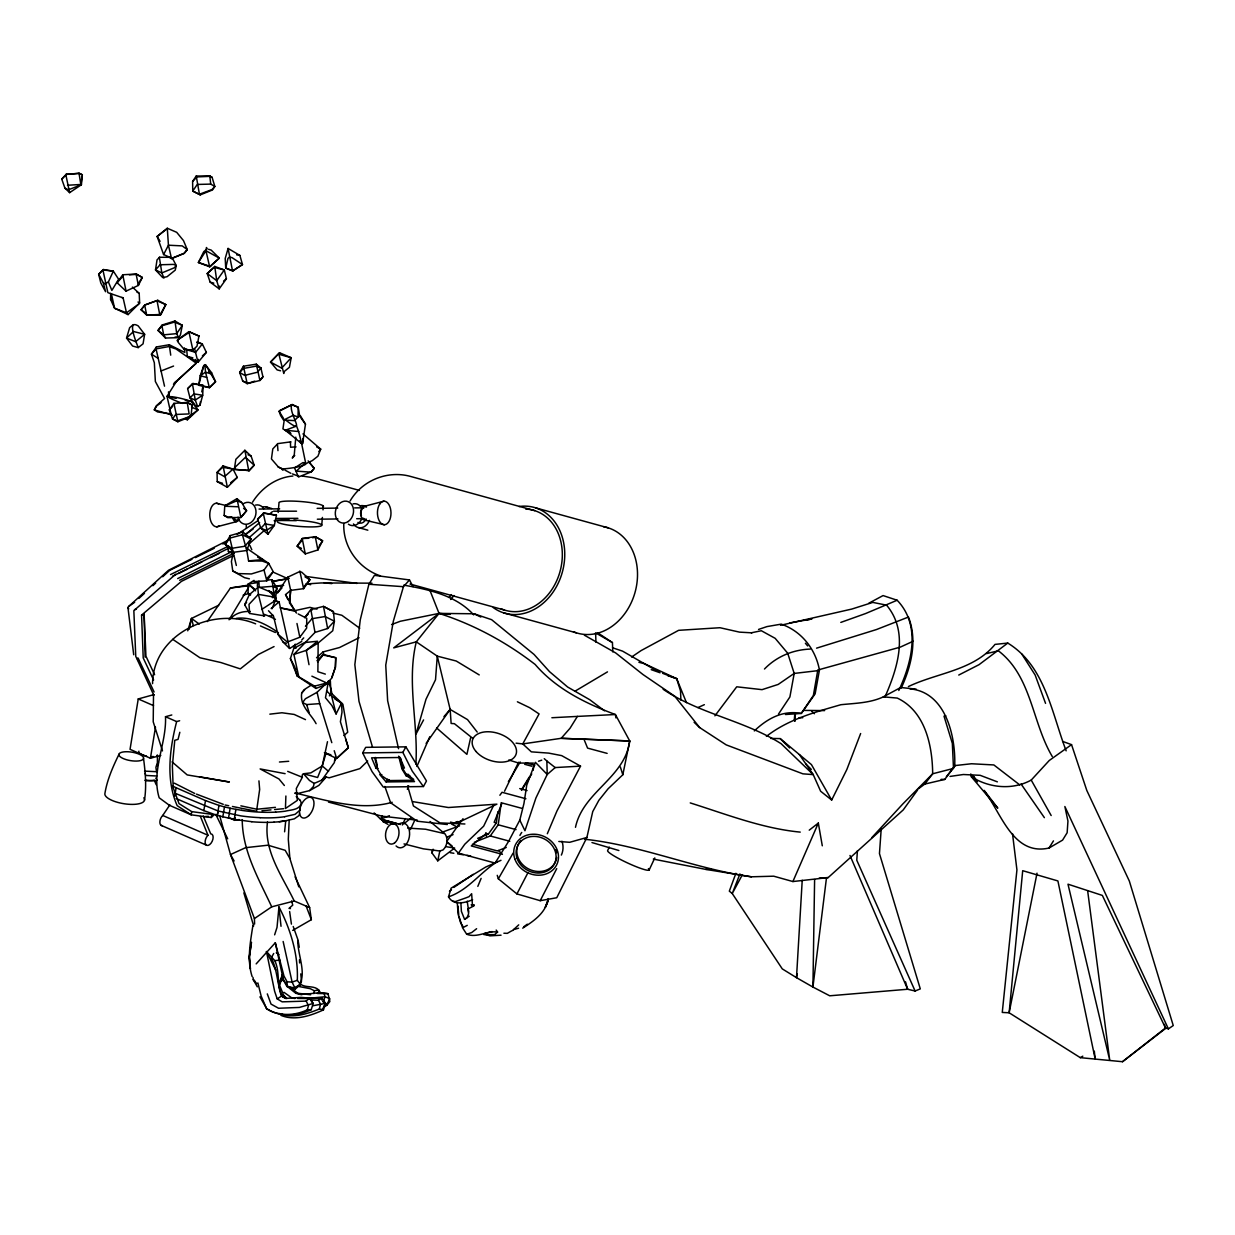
<?xml version="1.0" encoding="UTF-8"?>
<svg xmlns="http://www.w3.org/2000/svg" width="1235" height="1235" viewBox="0 0 1235 1235"><rect width="100%" height="100%" fill="white"/><g stroke="black" fill="none" stroke-linecap="round" stroke-linejoin="round"><path stroke-width="1.5" d="M415.871 764.172C418.433 723.324 406.454 682.307 416.288 641.845L439.042 613.394L474.07 613.78L491.607 619.677L534.014 654.411L549.529 671.655L567.621 687.015L589.805 699.751L604.486 710.789M153.51 694.425L153.217 721.811L162.48 750.911M219.243 286.057L219.197 288.866L210.166 282.136L207.202 273.552L214.751 266.436L224.322 269.956L226.406 278.74L219.197 288.866L216.727 280.654L214.751 266.436M157.324 765.7L157.463 756.052M814.606 879.552L812.923 987.058L829.719 995.796L907.632 989.25L915.104 991.01L920.291 988.895L879.459 853.601L881.203 828.978M794.722 721.055L794.846 713.506M298.036 417.06L298.237 407.272L292.263 404.524L279.805 410.452L279.11 411.301L280.623 415.593L283.571 420.085L294.486 420.595L298.036 417.06L293.328 415.222L283.571 420.085M325.345 674.109L317.874 671.732L318.167 643.003L332.74 630.745L334.407 621.19L333.419 611.649L323.508 606.4L310.834 609.55L304.644 617.701M285.887 796.004L285.439 808.493L297.342 800.373L296.307 788.501L302.359 777.263L302.189 775.04L303.455 773.758L310.834 772.878L322.242 765.962L326.055 753.072M267.501 821.923C263.549 851.085 282.244 876.032 294.239 901.01L309.645 907.601L311.344 919.689L292.695 930.418M302.76 438.811L302.544 443.736L305.462 424.176L300.244 415.531M256.17 963.887L275.297 942.768L283.973 976.036L287.122 981.84L286.921 986.456L295.366 988.988C309.537 978.12 297.264 955.612 297.882 940.576M224.77 505.856L236.95 498.662L240.887 517.496L227.734 517.65L224.152 515.427L224.77 505.964L236.842 500.792L241.69 502.537L246.583 510.719L240.887 517.496L246.583 510.719L243.588 508.28M794.939 721.147L795.371 713.691M802.225 880.293L796.498 977.672L812.923 987.058L826.447 878.147M857.414 850.745L856.781 860.239L915.104 991.01M243.434 366.208L247.185 383.637L259.921 380.473L262.931 376.814L260.909 368.03L256.324 364.171L243.434 366.208L239.652 372.491L242.693 381.059L247.185 383.637L254.75 381.152M256.324 364.171L259.921 380.473L262.931 376.814M264.676 615.91L249.64 613.455L249.007 604.378L258.377 594.359L257.822 587.505L272.518 586.316L277.01 588.246L275.559 597.755M794.275 720.345L794.877 712.657M171.804 714.972L165.505 716.717C166.648 744.041 150.902 770.902 159.191 797.795L169.349 805.266L191.193 814.822L211.262 817.524L213.825 815.085M278.199 512.432L278.986 503A22.323 2.995 4.7 0 1 303.192 501.734A22.323 2.995 4.7 0 1 322.628 507.091M321.764 524.983L322.397 517.434M323.014 509.885L323.338 506.118M257.312 586.332L257.636 582.58L248.297 584.016L248.05 593.279L250.489 595.146M295.782 437.144L294.285 454.665L292.278 458.092L294.748 455.499M296.477 613.069L289.577 602.973L290.719 589.651M289.577 602.973L290.673 590.361L287.786 577.162L299.734 571.543L301.788 572.253L309.908 579.755L303.609 588.678L290.673 590.361L285.547 594.606L287.956 599.623M275.297 942.768L283.433 980.127L286.921 986.456L294.069 987.83L300.553 984.588L297.311 980.328C298.361 954.748 290.688 929.507 278.956 906.922L277.026 927.361L274.633 934.833M81.417 184.725L82.328 174.799L79.333 173.286L66.304 174.32L61.75 179.121L64.946 188.183L69.623 192.645L81.417 184.725L68.45 189.773L64.946 188.183M178.612 337.664L180.433 334.947L182.286 325.345L174.969 321.007L162.341 324.928L158.018 330.44L165.49 338.035L178.612 337.664L176.713 333.635L174.969 321.007M192.135 405.08L191.163 415.022L189.711 416.565L177.161 421.027L172.53 418.943L169.303 409.881L173.919 403.382L187.226 402.425L192.135 405.08L187.226 402.425L189.125 413.926L175.694 414.466L172.53 418.943L177.84 421.768L189.989 416.859M200.085 405.003L202.694 395.246L203.142 385.413L192.953 383.467L187.612 388.67L190.005 397.902L195.686 405.929L197.646 406.562L200.085 405.003L200.425 401.684M284.59 831.803L285.702 821.105M198.418 359.37L198.048 362.349L187.303 356.375L186.655 349.15M295.211 644.145L290.395 658.564L297.203 676.085L315.959 688.451L328.124 683.634L328.433 681.288L325.469 697.76L331.937 705.617L336.105 713.953L341.508 703.086L331.582 695.953L326.627 690.859M477.683 838.318L488.365 834.104L496.362 822.927L497.859 811.812M474.255 842.316L490.233 835.971L498.23 824.795L501.24 802.611M318.29 547.105L317.904 549.961L305.277 553.898L297.141 546.148L302.204 538.522L315.249 536.685L322.597 540.791L317.904 549.961L315.249 536.685L322.597 540.791L319.371 545.53M204.856 364.603L205.535 372.152L209.394 387.728L215.554 381.754L205.612 364.896L211.633 372.846L215.554 381.754L209.394 387.728L198.742 385.289L200.209 375.764L203.899 365.267L201.29 375.023M152.569 683.634C152.831 634.003 213.176 605.845 255.63 623.845M144.464 800.295C146.672 786.433 145.344 772.384 143.553 758.537A12.473 4.276 9.2 0 0 126.063 751.729A12.473 4.276 9.2 0 0 124.21 758.954A12.473 4.276 9.2 0 0 143.553 758.537M211.262 817.524L211.787 814.328L191.718 811.627L179.029 803.614L173.193 787.729L172.36 765.947L174.768 740.305L178.056 739.394L179.831 732.278M175.2 793.287L218.039 810.963L217.314 815.455L234.249 819.407L251.801 821.707M239.235 819.546L234.557 820.349L235.02 817.555M153.866 694.626L138.243 698.948L130.045 749.336L150.423 758.259L160.828 755.372M150.423 758.259L155.487 727.106M174.706 796.282L176.111 787.714L171.758 785.661M191.718 811.627L191.193 814.822L177.176 805.668C165.583 779.424 169.751 748.626 176.636 721.58L179.646 720.746M205.473 800.573L218.95 805.405L217.314 815.455L203.837 810.623L205.473 800.573L176.111 787.714M222.825 816.953L224.461 806.903L218.95 805.405M228.49 818.28L230.127 808.215L224.461 806.903M234.249 819.407L235.9 809.357L230.127 808.215M252.882 925.633C250.319 942.259 246.83 960.089 252.11 976.499M253.762 581.562L266.837 580.851L273.213 571.682L268.721 563.422L262.221 561.06L248.575 560.875L246.784 550.486L251.045 538.985L242.878 531.914L230.219 535.589L229.803 538.12L236.333 565.46M242.878 531.914L242.415 534.77L246.784 550.486L233.863 552.246L225.249 544.388L230.219 535.589M797.131 973.875L796.498 977.672L782.28 968.888L732.262 893.538L729.329 891.145L735.906 873.284M313.875 993.604L314.354 990.763L318.645 989.899L319.865 991.813L317.796 990.13M335.241 757.395L334.345 762.597L321.841 780.134L314.138 783.422L313.443 786.448L309.615 790.601L298.515 793.333L294.918 793.163M184.37 347.838L184.849 352.484L169.272 344.735L170.723 355.171M472.635 899.821C464.638 902.77 453.832 906.058 448.49 896.857L451.13 888.15L485.756 867.016L500.993 860.316M533.103 770.378L534.076 764.727M758.552 629.433L766.966 626.593L781.23 624.138C801.484 631.116 815.671 649.193 819.438 670.08L817.693 670.682L813.371 695.475L801.299 713.429L785.46 714.509M169.272 344.735L156.413 346.958L156.058 348.903L164.517 386.169M819.438 670.08L815.131 693.869L801.299 713.429C782.712 709.971 767.367 718.554 754.323 730.919M198.958 336.043L196.998 346.186L192.398 350.478L183.768 348.965L178.087 342.219L177.655 339.826L188.862 331.644L198.958 336.043L188.862 331.644L193.247 351.651L183.768 348.965M1037.029 873.176L1009.134 1012.777L1080.301 1057.654L1122.492 1061.714L1165.917 1028.184M497.242 875.322L498.338 878.795L516.925 893.924L540.204 900.686L556.753 897.737L586.887 837.484L592.738 811.596L598.836 800.357L608.099 788.779L622.826 774.762L629.726 740.969L615.385 714.525C585.513 703.394 556.29 689.006 535.156 664.461C506.134 642.092 473.978 624.617 439.042 613.394L400.294 621.267L391.588 624.539M276.439 515.242L274.34 525.415L267.949 534.215L260.909 528.225L257.59 519.194L263.935 512.942L276.439 515.242L263.24 513.127L267.949 534.215M321.563 999.902L321.949 998.065L310.047 998.513M432.883 849.371L431.864 852.783L437.746 860.841L439.83 851.008L443.041 849.912C447.348 845.821 448.459 838.58 444.878 833.687L425.627 829.241L407.627 828.067M201.768 391.85L203.142 385.413L192.428 383.745L195.254 400.047L197.646 406.562M189.202 629.248L191.502 618.457L218.703 605.243M868.807 603.22L883.071 595.579L897.15 600.241C921.264 625.45 911.909 662.284 898.802 690.504M233.477 551.875L231.408 561.524L232.751 570.971L244.592 577.687L249.377 578.829M314.138 783.422L309.491 780.474L303.455 773.758L317.611 777.494L322.242 765.962L327.491 741.695M470.674 737.527L466.907 754.369L436.65 728.002M299.843 571.095L303.609 588.678M413.015 586.61L409.48 579.941L374.437 575.34L368.894 584.263L360.28 619.816L354.846 664.631L358.999 701.372L372.491 747.067M198.742 385.289L200.857 376.737M519.796 820.117L523.949 803.537L526.743 785.167L535.372 762.304L547.213 774.468L535.928 797.964L524.952 830.723L519.796 820.117L508.619 841.344L494.926 863.342M323.23 1007.544L326.92 1005.259L329.868 1001.492L328.001 993.681C317.272 990.794 306.527 996.166 295.875 993.326L289.052 987.938L283.402 979.741L282.553 974.508L279.712 985.576L283.926 995.889L286.752 998.513M257.868 982.921L261.172 996.136L266.513 1008.594C278.369 1016.513 294.872 1015.865 307.361 1009.767L308.457 1005.46L306.156 1001.106L282.151 1001.847L277.196 998.868L274.633 991.319L266.467 951.552L274.803 960.66C280.036 971.899 276.64 984.789 281.58 996.058L285.424 998.189M279.11 1013.456C292.17 1018.86 306.836 1014.058 319.309 1009.041L320.575 1004.178L318.368 1000.196L311.313 1000.026M81.88 176.512L80.985 185.188M223.056 465.888L227.363 487.3L237.274 477.42L233.029 469.099L223.056 465.888L217.082 472.449L217.221 481.635L227.363 487.3M409.48 579.941L403.444 586.687L393.348 621.159L385.752 665.125L387.636 700.708L398.55 748.719M187.751 630.807L191.502 618.457L199.252 624.045M266.513 1008.594C279.403 1017.439 297.558 1016.282 311.251 1009.674L313.15 1003.438L309.46 998.142L301.062 997.371L285.47 998.451L281.58 996.058L277.196 998.868M378.08 768.386L376.073 768.402L377.2 764.774L375.301 757.41M884.908 697.111C897.505 668.382 909.222 632.196 886.576 605.15L872.79 602.402L851.826 609.056L780.551 625.296M548.17 899.126C545.669 912.974 533.721 921.063 522.714 928.149M272.024 608.762L276.038 598.713L268.535 590.546L273.923 593.526L275.822 597.616M548.402 898.617L545.299 907.339L548.232 900.763M575.479 827.311C583.074 791.542 624.925 777.88 629.726 740.969L561.199 738.314L522.76 743.918L516.076 743.161M331.736 677.506L335.58 666.977L335.75 657.73L323.4 654.535L317.627 662.053M407.349 789.319L408.662 785.738M901.272 688.019C911.337 665.943 917.559 640.502 908.466 617.037L876.433 629.557L816.567 648.159M272.395 597.678L277.01 588.246L272.009 579.678L268.01 580.049M299.827 985.623L301.494 981.192L300.769 973.875M860.641 733.528L846.839 769.529L831.68 800.033L820.642 791.249L813.217 774.607L799.385 754.57M739.95 873.901L732.262 893.538L742.297 874.874M416.905 766.426L429.765 736.739M282.553 974.508L279.82 981.192L283.402 979.741L279.095 982.273M279.558 352.731L270.511 362.071L281.688 368.107L291.198 357.733L278.909 354.306L283.772 373.495L284.004 371.704L289.422 367.304L291.198 357.733L279.558 352.731L270.511 362.071L277.119 369.898L280.561 370.793M249.64 613.455L244.669 604.764L249.377 594.575L257.822 587.505M477.821 886.375L481.125 878.394M284.343 419.406L282.938 428.9L290.951 433.439M653.315 859.097L705.741 869.378L751.359 876.804L773.712 876.186L792.885 881.543L818.326 823.081L822.294 845.805M547.321 833.733L556.97 810.947L580.527 766.132L561.709 755.635L548.741 753.118L531.343 751.853L522.76 743.918L539.077 713.923L529.692 707.701L517.388 701.789M103.369 282.969L105.299 283.772L108.387 281.92L113.342 271.144L103.339 269.523L98.661 274.232L100.807 282.985L105.593 291.722L103.369 282.969L98.661 274.232L103.339 269.523M382.14 815.918L380.627 819.175L395.833 824.486M402.363 824.995L405.327 818.573M410.437 829.596L414.883 819.978M609.272 847.102L607.651 850.56A22.909 2.779 25 0 0 630.653 864.361A22.909 2.779 25 0 0 648.375 868.591M649.162 869.996L654.797 857.939M431.864 852.783L433.454 849.418M494.015 804.572L483.672 826.153L464.808 844.215L458.417 853.138L446.73 841.452L463.032 818.712M161.029 314.462L165.783 304.597L157.787 300.306L145.236 304.783L141.083 309.784L146.656 315.064L159.84 315.157L161.029 314.462L146.656 315.064L144.711 305.122L157.787 300.306M504.544 791.218L518.577 762.257M118.992 754.276C112.91 766.781 107.198 779.64 104.913 793.426A20.084 6.901 9.3 0 0 126.449 804.062A20.084 6.901 9.3 0 0 143.847 797.779M162.341 324.928L158.018 330.44L163.715 334.839L165.49 338.035M540.204 900.686L556.723 868.653M163.591 254.564L168.439 245.209L167.296 228.243L176.713 232.334L183.506 240.64L187.257 249.594L184.385 253.329L172.282 258.362L163.591 254.564L157.138 236.441L167.296 228.243M516.925 893.924L527.87 872.867M910.01 688.868C945.639 692.032 955.875 736.23 954.717 766.132L944.775 779.409L924.783 784.071L918.531 788.717M423.59 719.912L416.01 734.069L425.982 699.288L435.523 679.744L437.267 656.14L416.288 641.845L393.703 647.881L439.042 613.394L450.111 614.382M374.807 758.305L377.601 769.266L381.383 775.534L388.871 780.582L389.365 779.671M362.658 752.902L365.699 747.345L405.898 746.851L426.476 780.968L423.435 786.541L383.236 787.035L372.059 771.613L362.658 752.902L402.857 752.408L412.243 771.119L423.435 786.541M381.862 774.654L379.855 774.669L386.123 781.94L387.651 779.162M402.857 752.408L405.898 746.851M273.707 953.482L271.252 957.912C277.674 970.046 276.764 984.264 282.321 996.552M498.338 878.795L513.127 853.076M508.372 781.724L520.182 761.98M229.062 619.8L248.667 587.289M132.407 287.107L139.2 293.343L139.632 302.992L128.085 314.601L126.495 312.795L123.099 297.867L107.862 292.664L102.906 269.956L113.342 271.144L118.622 279.249L111.86 290.395L108.387 281.92M521.371 789.844L529.306 776.969M521.633 790.323L531.76 773.913M984.295 791.048C1001.153 812.584 1012.916 856.256 1049.024 848.028L1053.455 840.881M615.941 717.905L615.385 714.525L577.393 716.408L570.014 728.279L561.199 738.314L629.726 740.969M156.413 346.958L151.442 354.167L154.344 362.766L155.363 381.491L164.564 398.504L156.227 405.883L154.313 409.866L157.571 411.934L171.017 413.895L167.018 396.327L176.914 380.658L196.288 363.167L195.377 359.462M287.786 577.162L277.381 593.016L282.059 587.767M778.498 714.092L789.891 696.957L794.198 673.43L787.698 653.222L775.163 638.325L761.331 630.73L751.312 632.799M192.614 181.391L196.242 176.018L209.811 176.003L212.08 177.3L214.828 186.454L212.451 189.974L200.286 194.868L192.753 191.085L192.614 181.391L195.933 178.025M162.279 825.659A6.144 3.458 -66.4 0 1 159.871 821.908A6.144 3.458 -66.4 0 1 162.727 815.455L169.89 804.85M145.097 657.174L144.109 613.656L145.931 656.171L154.622 674.758M175.725 574.213L133.843 610.646L135.757 656.372L153.881 695.336M207.187 621.606L230.466 587.983L248.914 585.035M138.196 347.606C137.733 345.676 125.692 318.368 138.212 325.916L144.634 334.299L143.059 343.839L138.196 347.606L132.608 346.032L126.541 338.097L129.629 327.723L133.287 324.573M117.124 282.722L122.744 274.772L136.112 274.031L142.303 277.443L138.366 285.424L125.985 291.151L117.124 282.722L122.666 276.47M133.704 654.766L127.946 607.481L128.656 606.478L168.531 570.261L229.262 539.664M232.751 570.971L238.154 573.58L251.369 573.951L264.012 570.076L268.721 563.422L246.46 548.124M426.137 743.408L450.158 709.43L437.267 656.14L456.224 661.018L479.226 674.912M252.542 502.197C261.218 488.226 276.239 477.358 292.896 476.046M350.092 500.993C362.071 480.369 387.651 469.995 410.653 476.463L534.724 510.642M499.882 795.263L502.027 792.283L525.909 798.752M917.559 790.06L903.217 809.928L828.176 877.576L792.885 881.543M316.098 723.679C310.741 713.49 299.688 706.219 301.695 693.02L304.18 689.655L311.328 685.085M268.489 610.738L273.491 616.08L277.829 634.111L287.323 642.046L299.827 637.26L306.65 628.059L306.728 618.318L298.191 613.949M318.846 451.609L320.699 449.123L302.976 433.902M714.911 715.837L736.724 686.799L762.041 689.655L778.204 684.422L794.198 673.43L817.693 670.682M111.335 298.345L110.563 299.349L114.577 308.241L128.085 314.601M924.783 784.071L932.672 773.774L953.497 768.417L952.339 743.408L944.019 716.161L945.84 715.837M144.711 305.122L141.083 309.784L146.209 313.628M244.669 604.764L246.568 602.325M163.977 278.045L161.831 272.935L159.346 257.266L169.241 257.312L173.162 259.628L176.281 265.571L175.246 270.125L167.095 276.702L162.742 277.613L155.502 269.925L157.03 259.875L159.655 257.25M946.396 776.676L954.717 766.132M197.152 341.833L202.355 344.009L206.369 352.376L198.048 362.349L194.636 348.841M304.103 586.517L309.908 579.755L304.983 576.822M443.936 716.64L450.158 709.43L467.525 719.604L477.219 732.077M302.019 540.513L297.141 546.148L301.433 548.371M305.446 626.238L312.054 618.689L325.021 616.543L334.407 621.19L327.63 628.522L315.002 632.413L293.884 654.427L298.808 676.826L314.601 686.135L315.959 688.451M249.347 470.566L254.178 465.194L251.122 456.101L244.87 450.281L235.839 459.312L234.326 469.362L249.347 470.566L234.326 469.362L234.866 467.478L245.472 457.29L254.178 465.194L248.744 470.736L244.87 450.281L245.919 452.813M871.74 837.716L902.692 804.093L932.672 773.774C932.41 745.585 925.231 711.221 897.243 698.068L883.334 696.864C870.073 703.086 855.145 703.209 840.85 704.722C814.807 712.225 788.146 719.403 766.395 736.384M970.803 773.944L971.358 776.753C989.173 787.992 1012.268 790.385 1031.225 780.088L1049.271 760.482L1071.548 744.643L1086.815 790.477L1129.33 881.049L1173.25 1025.544L1168.387 1028.879L1165.5 1027.999L1102.361 895.421L1067.982 884.183L1109.709 1060.139L1087.634 890.682M301.788 639.977L303.717 637.877M908.404 686.567C937.257 672.72 973.628 670.59 995.024 644.392L1007.775 643.08C1045.119 665.835 1051.68 712.95 1066.145 750.834M267.208 578.15L273.213 571.682M301.695 693.02L304.628 689.886M276.686 444.801L272.796 448.923L271.438 458.941L278.539 467.185L281.457 468.574C282.398 469.979 315.079 465.086 303.007 462.569L294.548 467.942L298.469 476.988L311.344 471.863L314.23 468.374L308.132 460.887M61.75 179.121L66.304 174.32M169.303 409.881L172.607 406.392M305.863 616.45L308.287 613.949M453.785 887.425L473.206 874.349M257.59 519.194L263.935 512.942M187.612 388.67L192.953 383.467M331.798 742.667L319.695 703.641L306.65 704.567L302.606 702.561L305.385 698.778L317.086 692.295L325.916 683.742M367.69 761.022L359.817 768.649L329.189 777.818L325.577 776.877M228.104 248.42L225.202 258.47L225.727 268.088L232.566 270.974L242.492 264.568L239.868 255.383L228.074 248.451L232.566 270.974L242.492 264.568L231.964 257.575L229.185 257.22L227.95 258.408L225.727 268.088L233.153 270.805M316.978 660.71L323.4 654.535M206.044 249.81L203.775 251.647L198.372 262.515L209.657 266.822L219.305 258.115L211.17 250.088L208.514 249.285M184.169 418.758L187.442 419.776L197.986 409.912L191.41 401.56C181.02 397.361 152.013 392.205 182.656 403.413M512.494 930.634L518.715 924.861M304.011 464.051L296.323 471.122L310.958 472.156L314.23 468.374L309.692 462.909M134.661 602.279L128.656 606.478M138.876 598.435L144.464 593.34M152.878 585.683L155.672 583.121M162.68 576.745L169.689 570.354L191.965 559.301M316.53 657.792L323.076 651.926L339.548 647.526L359.076 637.739M306.156 1001.106L309.46 998.142L313.15 1003.438L299.349 1007.436L278.57 1008.254L271.036 1004.101L267.3 993.882M202.386 355.881L206.369 352.376M249.208 537.565L260.6 527.577M248.76 544.095L264.722 530.124M580.527 766.132L555.179 767.568L547.213 774.468L546.858 760.992L544.249 758.676M329.344 695.876L331.891 693.684A70.519 37.868 49.2 0 0 328.387 680.794M343.87 735.551L347.714 732.247L342.898 704.259L331.891 693.684M245.394 534.724L259.612 522.59M269.554 514.1L272.395 511.676M153.603 679.976L143.214 657.946L141.562 615.107L181.437 581.361L233.554 555.441M496.177 930.063L497.581 932.07L494.54 934.648L483.873 934.633M271.129 608.531L279.095 601.908L289.546 648.452L301.741 641.413M223.55 281.101L226.406 278.74M1007.775 643.08L979.031 664.677L958.746 675.051M174.336 382.788L176.914 380.658M764.48 669.015C776.645 656.464 792.87 649.764 810.268 649.07M230.544 482.823L237.274 477.42M403.83 823.807L411.209 817.879M449.463 891.299L451.485 889.709M1122.492 1061.714L1165.5 1027.999L1164.343 1024.324M476.617 928.705L471.708 932.548L466.691 934.231L462.616 927.886L458.911 916.2M809.234 830.167L818.326 823.081M166.632 229.108L157.138 236.441L160.071 241.35M382.063 818.095L380.627 819.175L374.112 812.923M161.044 402.641L156.737 405.883L154.313 409.866L172.514 415.161M437.746 860.841L454.65 848.059L445.681 846.608M497.504 861.567C480.137 872.296 468.358 890.157 448.49 896.857M523.702 926.821L527.33 924.181M321.841 780.134L326.225 777.016L318.862 785.398L309.615 790.601M460.856 902.538L461.396 911.353L464.576 919.38L467.015 917.682L468.621 913.807L467.864 909.006L474.039 905.842M245.425 534.369L253.113 529.028M173.471 384.208L196.288 363.167L176.065 348.996L168.963 346.556L156.058 348.903L151.442 354.167L157.972 358.258M631.625 657.02L641.104 650.583L678.617 630.329L719.974 627.72L739.533 632.135L751.868 632.829M464.576 919.38L469.238 916.216M254.595 924.104L254.425 918.562L271.715 906.83L294.239 901.01M237.259 534.369L258.069 520.583M261.635 609.472L273.707 601.615L276.038 598.713L272.673 596.845L258.377 594.359L263.873 616.064M189.85 332.03L177.763 339.857L177.099 340.628L178.087 341.261M255.614 590.824L248.297 584.016L254.04 580.373M318.167 643.003L306.28 650.366L293.884 654.427M575.062 691.152L607.481 671.871M318.368 1000.196L321.949 998.065L325.592 1003.329L323.447 1009.89C310.448 1015.849 294.733 1021.144 280.854 1015.324M283.849 820.92L279.187 821.738M1080.301 1057.654L1082.802 1056.172M1049.024 848.028L1062.579 840.124L1067.148 832.73L1067.951 821.059L1064.863 806.517L1168.387 1028.879M511.552 930.928L507.323 933.351L503.895 933.228M883.334 696.864L900.686 687.494L916.108 689.115M294.64 647.943L304.566 642.586L317.549 641.243L306.28 650.366L309.012 664.692M467.247 925.355L463.495 927.331L460.67 922.869L458.139 914.27L457.29 903.032M274.062 646.569L258.362 654.504L240.3 668.891L220.926 662.547L199.947 657.761L172.761 639.344M178.596 573.426L187.072 569.165M190.452 567.452L229.448 547.831M177.686 578.582L231.593 551.721M179.615 580.28L234.372 553.033M195.408 557.602L214.257 548.263M222.825 544.002L226.267 542.304M170.538 574.568L228.506 546.132M172.468 576.266L201.923 561.848M210.583 557.602L219.243 553.373M292.263 404.524L279.11 411.301L283.324 418.094M457.815 822.726L496.918 804.155L448.382 807.52L412.783 801.623M897.15 600.241L865.596 613.548L840.803 622.409M913.174 641.227L900.284 647.125L817.755 670.034M697.945 707.578L704.351 704.676M450.497 822.078L454.11 823.035L457.537 821.522M323.863 1005.815L326.889 1004.549L329.884 998.714L325.021 996.738L307.561 998.451M446.73 837.237L453.044 834.628M506.273 847.426L497.396 850.946L472.48 844.2M389.411 815.702L380.627 819.175L391.433 823.05M161.075 370.963L173.564 366.054M441.96 832.282L459.605 825.845M538.568 761.223L541.748 760.158M297.311 980.328L292.108 982.057L287.122 981.84M243.125 595.162L248.605 593.572M454.11 823.035L461.473 820.966M586.887 837.484L569.675 842.301L558.837 841.467M497.581 932.07C487.099 930.356 477.297 938.353 466.691 934.231M513.451 929.615L518.577 928.211M364.433 506.288L384.008 501.178M216.743 526.82L236.317 521.695M314.601 686.135L327.321 682.862L331.875 678.015L335.194 667.579L335.75 657.73L322.644 654.905M484.738 933.367L492.147 931.576M986.549 653.577L998.374 650.814C1031.734 676.286 1031.935 722.367 1052.282 756.53M141.562 615.107L143.383 614.69M134.569 609.611L136.39 609.21M269.523 616.172L273.182 615.37M295.211 610.553L309.892 607.358L316.994 609.117M312.625 1005.815L325.592 1003.329L324.82 1003.777L322.659 1001.199M392.205 802.287C360.157 811.287 326.611 800.326 295.288 793.055M272.287 581.515L289.252 578.397M804.464 620.325L811.904 618.967L789.891 622.903M284.606 816.705L295.088 814.328L300.012 810.191A33.808 11.624 9.3 0 0 299.673 806.856M272.904 581.206L287.662 578.844M308.765 538.275L302.204 538.522L305.277 553.898M312.455 537.734L316.145 537.179M317.349 993.496L328.001 993.681M950.008 776.429L963.331 774.515L980.158 775.318L997.371 781.848M249.655 585.668L230.466 587.983M290.935 441.837L277.396 443.674L277.968 450.636M274.803 960.66L279.913 960.058M269.832 714.154L281.95 712.765L294.162 714.432L305.493 719.635M297.62 998.42L307.577 998.528M275.42 807.35L256.895 809.234L240.856 805.837M174.984 337.124L178.689 336.769M261.944 810.778L270.974 809.898M274.602 809.542L283.633 808.678M283.494 585.266L274.155 586.131L283.541 585.498M184.108 403.227L187.828 402.888M248.575 560.875L262.561 559.609L257.652 557.17M82.328 174.799L79.04 173.363L65.779 174.475L69.623 192.645M279.45 762.01L288.712 761.285M274.155 520.707L288.944 519.673M306.064 583.97L321.069 582.951L371.967 583.167M129.382 274.849L136.838 274.355M296.06 446.885L290.565 447.24L290.472 441.929M67.477 185.265L80.831 184.463L79.04 173.363M819.206 878.116L828.176 877.576M501.055 935.188L489.925 935.852L484.738 934.169M551.875 717.736L577.393 716.408M228.012 517.048L231.84 516.863M205.504 816.489L208.499 816.366M212.08 177.3L210.12 176.343L197.029 176.914L196.242 176.018L199.422 194.219L211.957 189.603L214.828 186.454L210.722 184.108L197.245 184.447L192.753 191.085L200.286 194.868M705.741 869.378L711.36 869.239M307.361 1009.767L311.251 1009.674M259.057 509.067L279.666 508.82M317.148 508.357L337.757 508.094M354.615 507.894L363.985 507.786A5.434 3.118 89.3 0 0 361.423 515.998M317.333 519.209L337.942 518.962M356.683 518.731L364.186 518.638A5.434 3.118 89.3 0 1 363.105 518.345M399.646 757.101L402.44 768.077L404.447 768.062L399.97 757.503L371.596 757.842L376.073 768.402M402.44 768.077L406.207 774.345L408.229 774.33L414.497 781.601L386.123 781.94M406.192 776.167L409.974 776.12M388.871 780.582L413.216 780.273L405.728 775.24L401.946 768.973L398.689 756.175M277.026 518.453L297.897 518.329M273.599 511.197L296.539 511.197M533.52 763.122L518.592 763.029L508.774 760.004M275.127 520.429L296.323 520.645M799.091 717.659L802.75 717.736M770.64 738.422L780.18 738.592L811.441 764.604L831.68 800.033M941.116 779.347L944.775 779.409M474.286 904.884L471.214 904.792L472.496 906.027L471.646 893.723L469.053 896.656L465.703 897.953L455.252 901.627L452.566 901.071M224.832 506.242L238.077 506.767M464.9 823.992L440 822.896L413.432 805.946L407.581 785.877M144.541 771.119L155.579 771.659M156.799 775.997L145.761 775.457L145.236 773.295M144.974 780.288L156.011 780.829M403.737 585.143C428.591 589.45 456.163 595.394 473.7 614.891M368.894 584.263L403.444 586.687M954.84 765.592L971.513 763.755L993.851 764.944L1019.709 784.858M824.671 710.588L803.723 710.403M310.649 994.762L296.307 993.094M299.719 440.833L301.618 443.566L298.669 431.54L285.316 430.259L301.618 443.566L305.786 463.712L312.254 460.64L317.92 456.194L320.699 449.123L316.623 446.869M800.234 832.112C762.319 828.484 726.334 814.266 690.241 802.92M324.11 582.781L331.783 583.615M447.332 824.532L417.183 821.213L390.63 802.765L384.841 786.448M417.415 820.194L382.14 816.196L328.495 802.086M584.51 839.229C641.459 845.249 694.703 868.807 751.359 876.804M439.83 851.008L423.404 848.846L404.015 843.906M306.218 576.483L357.069 583.429M290.441 908.589L289.005 908.389L292.741 905.132L291.583 900.933M302.235 476.046L313.103 477.667L359.4 490.418M450.127 852.675L453.863 853.277M457.614 853.864L463.218 854.759M466.954 855.346L470.689 855.948M235.9 809.357L241.72 810.299M236.641 254.827L239.868 255.383M199.344 776.769L229.355 782.002L187.195 774.916L172.051 761.871M202.494 385.968L209.981 387.342M301.911 994.746L298.793 994.175L292.294 988.926M294.903 998.513L291.861 997.942L283.942 992.292M285.115 773.666L260.122 768.926L278.971 778.976L284.374 785.506M170.538 397.284L176.126 398.365M225.048 804.988L228.737 805.729M232.442 806.47L256.525 811.302L259.659 789.489L258.933 780.875M319.309 1009.041L323.447 1009.89L322.52 1008.763M185.142 400.155L191.41 401.56M274 600.75L279.095 601.908L274.062 600.503M364.695 520.105L384.44 524.751M216.326 503.232L227.086 505.763M638.896 662.3L644.222 663.612L676.718 678.694L686.459 702.653M332.971 613.085L341.863 615.277L359.755 628.26M206.631 377.385L200.209 375.764L205.535 372.152L210.305 373.649M400.541 824.501L380.627 819.175L396.497 823.452M187.303 356.375L192.861 357.872M607.141 753.381L587.582 748.117L584.14 739.657M525.631 762.782L534.786 765.268M524.659 764.28L531.992 766.256M121.833 297.512L123.099 297.867M519.734 788.563L527.083 790.554M522.235 808.431L502.105 802.982L494.154 822.325L496.362 822.927M498.23 824.795L516.045 829.611M488.365 834.104L486.158 833.501L471.307 845.944L500.607 853.879M490.233 835.971L509.808 841.267M458.417 853.138L495.158 863.08M218.039 810.963L240.825 815.872A68.265 23.357 9.2 0 0 260.122 817.647M535.573 507.847L608.346 527.885M358.613 527.638L367.829 530.185M266.065 506.937L271.592 508.465M410.051 584.047L504.482 610.059M503.633 612.853L576.39 632.845M286.566 578.104L273.028 572.083M306.944 583.707L310.649 584.726M381.522 818.11L382.958 821.522L386.509 822.51M210.166 282.136L213.809 283.139M196.828 342.419L202.355 344.009L195.362 352.592L190.931 349.968M591.966 842.548L618.858 850.514M227.873 545.947L228.367 551.366L233.662 552.94M234.557 820.349L230.389 818.11M217.221 481.635L222.532 483.302M210.537 266.436L198.372 262.515L205.952 250.736L206.461 247.525L207.171 248.883M330.903 754.801L324.388 752.717L336.63 758.46L348.316 747.7L336.63 758.46L334.222 750.71M612.529 647.773L622.548 651.123L660.092 672.766L651.231 669.648M667.641 675.591L676.718 678.694L680.516 690.967L680.902 700.06M277.829 634.111L283.201 642.185L286.35 643.327M1062.609 741.401L1071.548 744.643M196.488 794.136L223.257 804.309M292.463 473.916L299.102 476.448M662.624 673.322L676.718 678.694M242.693 381.059L247.509 382.912M208.607 371.673L211.633 372.846M295.736 611.418L280.268 607.882L294.795 610.522L285.547 594.606M287.709 771.381L302.359 777.263M224.152 515.427L226.731 516.508M191.564 407.164L197.986 409.912L186.207 418.85L187.442 419.776M247.988 454.758L251.122 456.101M311.884 676.163L328.124 683.634M260.4 625.929L275.42 632.521M138.243 698.948L153.526 705.633M165.505 716.717L176.636 721.58M176.188 798.536L203.837 810.623M162.727 815.455L207.974 835.261A6.144 3.458 -66.4 0 0 205.766 844.539A6.144 3.458 -66.4 0 0 212.204 841.251A6.144 3.458 -66.4 0 0 210.722 833.857L203.281 816.057M161.121 825.335L206.369 845.126M248.05 593.279L250.628 594.436M277.952 466.784L283.417 469.285M293.945 667.548L296.338 668.66M300.939 984.48C306.342 988.077 313.721 985.252 318.645 989.899L318.769 992.863M297.527 986.256L310.294 988.695L314.354 990.763M474.07 613.78L480.847 617.037M289.87 432.451L285.316 430.259L296.57 426.09L298.669 431.54M333.419 611.649L323.508 606.4L327.63 628.522M228.367 551.366L233.4 553.82M111.659 299.889L110.563 299.349L110.656 293.39M167.018 396.327L169.349 397.5L168.469 391.85M174.32 783.144L194.713 793.457M380.411 575.88C358.505 568.455 342.759 546.858 343.809 523.594M451.871 824.254L456.95 826.863M284.899 470.087L290.812 473.283M285.872 420.24C308.102 437.252 288.079 413.493 291.722 404.74L298.237 407.272L299.719 416.18L305.462 424.176M584.371 635.176L615.648 652.914L642.972 674.526L674.711 696.2L699.674 727.585L726.18 744.859L802.904 773.836L813.217 774.607L781.107 743.686C744.35 720.453 699.427 713.876 663.133 689.269M387.095 820.966L392.113 823.838M382.958 821.522L387.991 824.393M612.807 651.91L612.437 642.586L595.594 632.86L595.949 642.185M137.996 302.035L139.632 302.992L138.49 304.289L126.495 312.795L114.577 308.241L111.397 293.76M136.776 291.908L139.2 293.343M311.93 610.213L310.834 609.55L315.002 632.413M334.886 698.917L341.508 703.086L342.002 712.178L340.397 721.734L348.332 747.684L345.707 739.024M597.709 632.814L612.437 642.586M328.525 771.366L322.242 765.962M406.207 774.345L413.71 779.378M279.002 954.609L276.3 952.725L277.504 953.636M472.743 738.345L454.387 723.679L451.13 723.463L450.158 709.43M174.814 404.061L173.919 403.382L177.84 421.768M296.23 796.575L299.935 800.126M546.858 760.992L555.179 767.568M447.024 841.961L452.118 846.037M248.297 584.016L254.286 588.863M236.95 498.662L241.69 502.537M430.042 821.476L444.368 833.378M811.704 711.298L814.436 713.737M295.366 988.988L292.108 982.057L283.139 941.471M282.692 994.638L286.644 998.204M281.981 469.331L283.031 470.303M694.116 722.29L699.674 727.585M283.201 642.185L289.546 648.452M780.18 738.592L789.644 747.962M805.899 764.033L811.302 769.39M498.539 850.483L502.429 854.373M255.275 981.671L253.268 979.617L253.005 977.394M256.741 983.6L253.268 979.617L257.297 986.842M126.109 291.306L122.744 274.772M805.39 643.234L807.69 645.951M971.358 776.753L997.803 808.153L984.156 790.354M977.348 781.446L972.794 775.503L977.41 781.801M1021.113 784.071L1044.378 817.663M1021.839 654.087L1035.146 675.036L1045.551 703.363M259.952 996.846L267.069 1009.257M298.777 886.823L289.885 858.51L285.192 850.313L267.964 845.203L245.611 847.673L230.497 854.543L254.425 918.562M1031.225 780.088L1051.17 815.532M234.11 860.996L230.497 854.543L219.768 815.98M136.992 658.054L138.814 661.358M155.764 778.081L156.938 780.258M156.212 784.75L154.36 780.412M215.785 814.39L227.688 838.827M127.946 607.481L128.702 608.917M290.395 658.564L294.686 666.869M266.467 951.552L275.714 970.031M429.996 590.531L439.042 613.394M295.103 876.927L309.645 907.601M271.715 906.83C258.763 878.949 242.4 851.239 242.23 819.623M138.119 658.054L154.097 691.971M249.763 545.206L251.801 549.698M849.989 855.469L907.632 989.25L905.517 981.84M200.471 816.551L207.974 835.261M306.048 905.857L311.344 919.689M293.22 926.512L298.098 940.252L299.24 947.245M323.076 651.926L324.234 655.461M620.34 766.966L622.826 774.762M468.76 912.017L467.216 901.164M156.675 772.508L155.919 767.599A70.04 24.098 9.3 0 1 158.435 762.474M306.65 704.567L309.09 712.471M243.866 892.905L253.669 925.988M324.157 993.604L325.021 996.738L323.323 1001.708L326.92 1005.259M295.18 668.722L297.203 676.085M264.012 570.076L266.837 580.851M191.502 618.457L193.293 625.543M331.582 695.953L336.105 713.953M317.086 692.295L319.695 703.641M400.541 758.12L401.73 763.755M272.765 583.26L272.009 579.678L273.923 593.526L259.18 587.165L258.887 581.191M296.971 623.49L299.827 637.26M289.638 911.538L291.414 924.104M168.701 393.425L169.257 396.991M485.864 832.699L486.358 836.11M1012.499 833.61L1016.93 869.888L1002.264 1012.438L1009.134 1012.777L1022.703 870.69L1057.901 880.941L1095.121 1058.75L1094.318 1051.139M209.811 176.003L210.722 184.108M278.956 906.922L281.024 926.296M457.907 906.089L458.741 914.517M289.885 858.51L288.311 839.321L289.175 820.133M299.472 959.78L299.626 962.945M330.363 680.732L330.949 694.085M246.244 524.798L246.352 528.379M236.024 618.442A70.519 37.853 49.2 0 1 278.462 632.768M293.405 645.643A70.519 37.853 49.2 0 1 295.968 648.298M230.389 618.858A70.519 37.868 49.2 0 1 250.288 611.479M263.981 614.258A70.519 37.868 49.2 0 1 275.436 619.368M336.306 757.997A70.519 37.868 49.2 0 1 334.484 760.868M260.184 817.74A70.009 24.129 9.3 0 0 274.757 817.693A69.098 23.727 9.2 0 0 284.652 816.736M295.443 793.148A8.799 4.94 -66.4 0 1 296.385 794.12M299.472 813.603A33.252 11.424 9.4 0 1 298.808 815.687L294.362 818.82L283.865 821.198A69.129 23.789 9.3 0 1 273.969 822.139M275.621 812.09A69.114 23.774 9.3 0 0 285.501 811.133C290.657 809.774 299.534 810.083 301.108 803.537A33.947 11.686 9.1 0 0 299.997 800.126M241.72 810.376A68.296 23.588 9.3 0 0 261.125 812.213A70.025 24.082 9.2 0 0 275.667 812.121M274.031 822.186A70.025 24.082 9.2 0 1 251.816 821.754M157.385 754.971A9.479 3.257 9.2 0 1 156.644 755.681M153.526 756.546A9.479 3.257 9.2 0 1 151.365 756.623M146.533 756.098A9.479 3.257 9.2 0 1 139.339 752.949M138.814 752.038A9.479 3.257 9.2 0 1 138.922 751.189M154.236 780.134A12.906 4.446 9.3 0 1 145.576 780.489M366.039 519.657A6.916 3.967 89.3 0 1 360.589 513.328A6.916 3.967 89.3 0 1 365.807 506.674M219.043 526.033A11.794 6.777 89.3 0 1 209.765 515.227A11.794 6.777 89.3 0 1 218.641 503.88M238.834 519.997A6.916 3.967 89.3 0 1 232.813 518.345M238.756 518.87A5.434 3.118 89.2 0 1 234.017 517.573M398.504 824.378A12.535 8.12 -81 0 1 408.492 827.697A12.535 8.12 -81 0 1 406.685 843.69A12.535 8.12 -81 0 1 396.065 845.929M451.501 594.637A51.963 41.959 -74.6 0 1 449.108 597.462M453.924 595.517A54.896 44.321 -74.6 0 1 450.636 599.484M525.693 509.052A51.963 41.959 -74.6 0 1 560.474 569.829A51.963 41.959 -74.6 0 1 501.055 608.762M519.04 506.535A54.896 44.321 -74.6 0 1 562.666 570.879A54.896 44.321 -74.6 0 1 493.244 607.574M573.302 631.702A55.575 44.831 -73.3 0 0 599.654 632.613A54.896 44.321 -74.6 0 0 637.476 576.807A54.896 44.321 -74.6 0 0 603.514 526.712M255.506 505.069A11.115 8.969 -74.6 0 1 263.75 508.712M243.125 503.849A11.115 8.969 -74.6 0 1 255.413 508.264A11.115 8.969 -74.6 0 1 249.655 523.331A11.115 8.969 -74.6 0 1 238.031 517.156M262.87 506.967A11.239 9.077 -74.7 0 1 268.952 508.218M353.056 503.865A11.115 8.969 -74.6 0 1 361.299 507.523M361.978 518.299A11.115 8.969 -74.6 0 1 348.409 524.211M366.023 518.87A6.638 5.357 -74.4 0 1 357.934 522.39M369.45 520.383A11.239 9.077 -74.6 0 1 353.472 523.918M360.419 505.779A11.239 9.077 -74.6 0 1 366.517 507.014M293.899 520.058A22.323 2.995 4.7 0 1 321.393 524.597A22.323 2.995 4.7 0 1 302.745 526.65A22.323 2.995 4.7 0 1 277.427 521.865M519.95 835.416A22.909 19.899 25.6 0 1 521.741 832.436M561.987 841.22A22.909 19.899 25.6 0 1 561.354 855.083M556.676 857.507A20.486 17.784 25.6 0 1 529.213 869.27A20.486 17.784 25.6 0 1 520.938 840.541M555.904 849.587A20.486 17.784 25.6 0 1 556.661 852.767M251.431 942.444L249.455 956.77L250.396 968.842L249.192 957.279L251.431 942.444M138.721 282.954L138.366 285.424L136.112 274.031L142.303 277.443L138.721 282.954M165.783 304.597L159.84 315.157L157.046 300.8L165.783 304.597M182.286 325.345L176.713 333.635L163.715 334.839L161.908 325.778L174.413 322.103L182.286 325.345M224.322 269.956L216.727 280.654L207.202 273.552L214.211 267.377L224.322 269.956M229.803 538.12L225.249 544.388L231.979 548.278L244.87 546.256L251.045 538.985L242.415 534.77L229.803 538.12M260.909 368.03L257.451 372.229L244.715 375.378L239.652 372.491L243.28 368.478L256.185 366.162L260.909 368.03M187.257 249.594L183.938 253.376L171.464 258.362L168.439 245.209L182.209 245.888L187.257 249.594M160.087 264.769L155.502 269.925L161.831 272.935L174.289 267.794L176.281 265.571L173.564 264.398L160.087 264.769M264.938 523.918L260.909 528.225L266.343 530.448L274.34 525.415L264.938 523.918M193.941 393.888L190.005 397.902L195.254 400.047L202.694 395.246L193.941 393.888M133.504 331.52L126.541 338.097L135.649 341.663L144.634 334.299L133.504 331.52M222.671 467.247L217.082 472.449L224.554 476.664L233.029 469.099L222.671 467.247M219.305 258.115L209.657 266.822L205.952 250.736L219.305 258.115M308.843 815.548A11.069 6.221 -66.3 0 0 311.729 797.795A11.069 6.221 -66.3 0 0 299.734 809.62A11.069 6.221 -66.3 0 0 308.843 815.548M379.701 504.065A11.794 6.777 89.3 0 0 382.109 524.103A11.794 6.777 89.3 0 0 390.847 510.719A11.794 6.777 89.3 0 0 379.701 504.065M394.598 842.903A10.25 6.638 -81 0 0 396.589 825.289A10.25 6.638 -81 0 0 385.613 833.579A10.25 6.638 -81 0 0 394.598 842.903M348.193 521.54A11.115 8.969 -74.6 0 0 349.767 502.537A11.115 8.969 -74.6 0 0 335.333 512.201A11.115 8.969 -74.6 0 0 348.193 521.54M476 751.467A22.909 14.079 18.5 0 0 514.331 757.256A22.909 14.079 18.5 0 0 492.719 732.123A22.909 14.079 18.5 0 0 476 751.467M514.763 858.742A22.909 19.899 25.6 0 0 552.647 870.104A22.909 19.899 25.6 0 0 540.899 835.292A22.909 19.899 25.6 0 0 514.763 858.742M517.033 858.31A20.486 17.784 25.7 0 0 550.887 868.467A20.486 17.784 25.7 0 0 540.39 837.361A20.486 17.784 25.7 0 0 517.033 858.31"/></g></svg>
